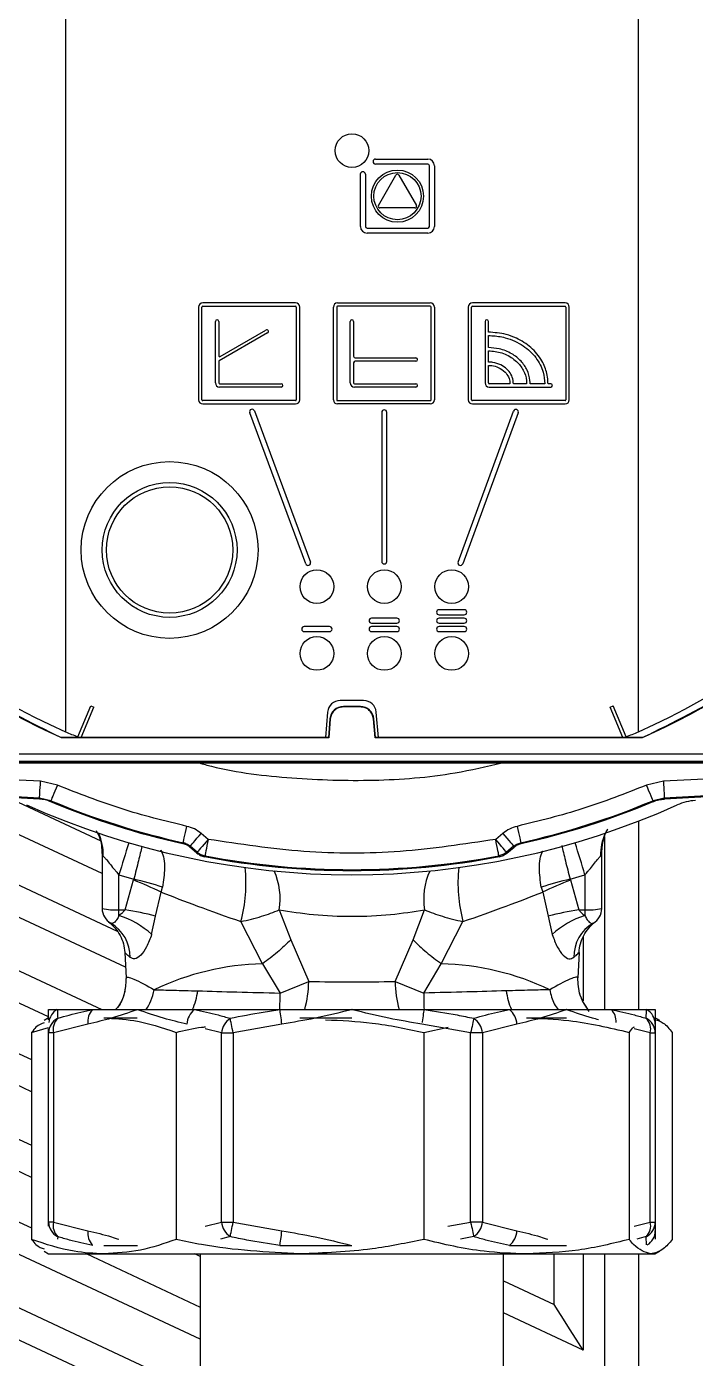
# Model space of a CAD drawing. Extents: x 150 to 4150, y 50 to 2920.
# Drawn here: x 1376.3 to 1475.5, y 1702.2 to 1899.8 of the extents above; entities that cross this region are included whole.
import ezdxf

# ---------------------------------------------------------------- set-up
doc = ezdxf.new("R2010")
doc.units = 0
doc.header["$LTSCALE"] = 10
doc.linetypes.add('SLD-KATı', pattern=[0])
doc.layers.get('0').update_dxf_attribs({"linetype": 'CONTINUOUS'})

msp = doc.modelspace()

# ---------------------------------------------------------------- linework, layer by layer
at = {"color": 7, "linetype": 'SLD-KATı'}
for p, q in [((1382.03, 1911.88), (1382.03, 1795.17)), ((1467.03, 1795.17), (1467.03, 1911.88)), ((1428.03, 1880.13), (1435.78, 1880.13)), ((1435.78, 1879.38), (1428.03, 1879.38)), ((1425.78, 1870.13), (1425.78, 1877.88)), ((1426.53, 1877.88), (1426.53, 1870.13)), ((1428.46, 1873.26), (1431.06, 1877.76)), ((1431.49, 1877.76), (1434.09, 1873.26)), ((1436.03, 1870.13), (1436.03, 1879.13)), ((1436.78, 1879.13), (1436.78, 1870.13)), ((1433.88, 1872.88), (1428.68, 1872.88)), ((1426.78, 1869.88), (1435.78, 1869.88)), ((1435.78, 1869.13), (1426.78, 1869.13)), ((1401.78, 1858.16), (1401.78, 1844.41)), ((1402.28, 1844.41), (1402.28, 1858.16)), ((1416.15, 1858.79), (1402.4, 1858.79)), ((1402.4, 1858.29), (1416.15, 1858.29)), ((1416.28, 1858.16), (1416.28, 1844.41)), ((1416.78, 1844.41), (1416.78, 1858.16)), ((1421.78, 1844.41), (1421.78, 1858.16)), ((1422.28, 1858.16), (1422.28, 1844.41)), ((1422.4, 1858.79), (1436.15, 1858.79)), ((1436.15, 1858.29), (1422.4, 1858.29)), ((1436.28, 1844.41), (1436.28, 1858.16)), ((1436.78, 1858.16), (1436.78, 1844.41)), ((1441.78, 1858.16), (1441.78, 1844.41)), ((1442.28, 1844.41), (1442.28, 1858.16)), ((1456.15, 1858.79), (1442.4, 1858.79)), ((1442.4, 1858.29), (1456.15, 1858.29)), ((1456.28, 1858.16), (1456.28, 1844.41)), ((1456.78, 1844.41), (1456.78, 1858.16)), ((1404.28, 1846.91), (1404.28, 1856.04)), ((1404.78, 1856.04), (1404.78, 1850.93)), ((1424.28, 1846.91), (1424.28, 1856.04)), ((1424.78, 1856.04), (1424.78, 1850.87)), ((1444.28, 1856.04), (1444.28, 1846.91)), ((1444.78, 1854.45), (1444.78, 1856.04)), ((1412.02, 1854.32), (1404.84, 1850.17)), ((1404.96, 1850.82), (1411.77, 1854.75)), ((1444.78, 1852.15), (1444.78, 1853.94)), ((1404.78, 1850.07), (1404.78, 1846.91)), ((1424.78, 1849.87), (1424.78, 1846.91)), ((1425.03, 1850.62), (1434.03, 1850.62)), ((1434.03, 1850.12), (1425.03, 1850.12)), ((1444.78, 1850.01), (1444.78, 1851.66)), ((1444.78, 1846.91), (1444.78, 1849.51)), ((1404.9, 1846.79), (1414.03, 1846.79)), ((1414.03, 1846.29), (1404.9, 1846.29)), ((1424.9, 1846.79), (1434.03, 1846.79)), ((1434.03, 1846.29), (1424.9, 1846.29)), ((1447.98, 1846.79), (1444.9, 1846.79)), ((1444.9, 1846.29), (1454.03, 1846.29)), ((1450.45, 1846.79), (1448.49, 1846.79)), ((1453.13, 1846.79), (1450.96, 1846.79)), ((1454.03, 1846.79), (1453.62, 1846.79)), ((1416.15, 1844.29), (1402.4, 1844.29)), ((1422.4, 1844.29), (1436.15, 1844.29)), ((1456.15, 1844.29), (1442.4, 1844.29)), ((1402.4, 1843.79), (1416.15, 1843.79)), ((1417.67, 1820.07), (1409.36, 1842.48)), ((1410.06, 1842.75), (1418.37, 1820.33)), ((1436.15, 1843.79), (1422.4, 1843.79)), ((1428.95, 1842.54), (1428.95, 1820.43)), ((1429.7, 1820.43), (1429.7, 1842.54)), ((1440.27, 1820.33), (1448.49, 1842.74)), ((1449.2, 1842.48), (1440.97, 1820.08)), ((1442.4, 1843.79), (1456.15, 1843.79)), ((1441.2, 1813.26), (1437.45, 1813.26)), ((1437.45, 1812.51), (1441.2, 1812.51)), ((1421.2, 1810.76), (1417.45, 1810.76)), ((1431.2, 1812.01), (1427.45, 1812.01)), ((1427.45, 1811.26), (1431.2, 1811.26)), ((1431.2, 1810.76), (1427.45, 1810.76)), ((1441.2, 1812.01), (1437.45, 1812.01)), ((1437.45, 1811.26), (1441.2, 1811.26)), ((1441.2, 1810.76), (1437.45, 1810.76)), ((1417.45, 1810.01), (1421.2, 1810.01)), ((1427.45, 1810.01), (1431.2, 1810.01)), ((1437.45, 1810.01), (1441.2, 1810.01)), ((1383.85, 1794.38), (1385.77, 1799)), ((1384.35, 1794.28), (1386.23, 1798.8)), ((1385.77, 1799), (1386.23, 1798.8)), ((1426.27, 1799.78), (1422.79, 1799.78)), ((1423.26, 1798.83), (1423.26, 1798.88)), ((1425.79, 1798.88), (1423.26, 1798.88)), ((1425.79, 1798.83), (1423.26, 1798.83)), ((1425.79, 1798.83), (1425.79, 1798.88)), ((1462.82, 1798.8), (1463.28, 1799)), ((1464.7, 1794.28), (1462.82, 1798.8)), ((1465.21, 1794.38), (1463.28, 1799)), ((1420.92, 1798.07), (1420.59, 1794.28)), ((1421.27, 1797.06), (1421.03, 1794.29)), ((1421.32, 1797.05), (1421.08, 1794.23)), ((1421.32, 1797.05), (1421.27, 1797.06)), ((1427.73, 1797.05), (1427.78, 1797.06)), ((1427.98, 1794.23), (1427.73, 1797.05)), ((1428.02, 1794.29), (1427.78, 1797.06)), ((1428.46, 1794.28), (1428.13, 1798.07)), ((1381.45, 1794.29), (1381.44, 1794.23)), ((1421.08, 1794.23), (1381.44, 1794.23)), ((1384.35, 1794.29), (1381.45, 1794.29)), ((1420.59, 1794.28), (1384.35, 1794.28)), ((1421.03, 1794.29), (1420.59, 1794.29)), ((1421.03, 1794.29), (1421.08, 1794.23)), ((1427.98, 1794.23), (1428.02, 1794.29)), ((1467.61, 1794.23), (1427.98, 1794.23)), ((1428.46, 1794.29), (1428.02, 1794.29)), ((1464.7, 1794.28), (1428.46, 1794.28)), ((1467.6, 1794.29), (1464.7, 1794.29)), ((1467.6, 1794.29), (1467.61, 1794.23)), ((1356.53, 1790.51), (1492.52, 1790.51)), ((1492.48, 1790.61), (1356.58, 1790.61)), ((1356.79, 1791.89), (1492.27, 1791.89)), ((1356.79, 1790.77), (1492.27, 1790.77)), ((1378.32, 1787.79), (1363.86, 1788.55)), ((1485.2, 1788.55), (1470.74, 1787.79)), ((1378.16, 1785.16), (1336.99, 1787.32)), ((1380.83, 1787.22), (1378.32, 1787.79)), ((1470.74, 1787.79), (1468.23, 1787.22)), ((1512.07, 1787.32), (1470.9, 1785.16)), ((1378.19, 1785.29), (1363.73, 1786.05)), ((1378.16, 1785.16), (1378.19, 1785.29)), ((1379.86, 1784.91), (1378.19, 1785.29)), ((1379.86, 1784.91), (1379.83, 1784.78)), ((1470.87, 1785.29), (1469.2, 1784.91)), ((1469.23, 1784.78), (1469.2, 1784.91)), ((1485.33, 1786.05), (1470.87, 1785.29)), ((1470.87, 1785.29), (1470.9, 1785.16)), ((1467.03, 1781.87), (1467.03, 1753.92)), ((1387.47, 1774.1), (1374.53, 1780.17)), ((1386.59, 1780.49), (1387.05, 1779.61)), ((1399.42, 1778.55), (1399.48, 1778.67)), ((1403.2, 1779.18), (1402.15, 1780.06)), ((1446.91, 1780.06), (1445.86, 1779.18)), ((1449.58, 1778.67), (1449.64, 1778.55)), ((1387.47, 1777.34), (1387.47, 1768.92)), ((1400.48, 1778.03), (1400.54, 1778.15)), ((1401.53, 1777.15), (1400.48, 1778.03)), ((1401.59, 1777.27), (1400.54, 1778.15)), ((1401.59, 1777.27), (1401.53, 1777.15)), ((1402.73, 1776.73), (1402.67, 1776.6)), ((1446.39, 1776.6), (1446.33, 1776.73)), ((1448.52, 1778.15), (1447.47, 1777.27)), ((1447.53, 1777.15), (1447.47, 1777.27)), ((1447.53, 1777.15), (1448.58, 1778.03)), ((1448.52, 1778.15), (1448.58, 1778.03)), ((1461.59, 1768.92), (1461.59, 1777.34)), ((1374.53, 1772.67), (1389.7, 1765.55)), ((1389.97, 1773.9), (1392.16, 1773.28)), ((1389.97, 1768.74), (1389.97, 1773.9)), ((1390.87, 1768.74), (1392.12, 1773.15)), ((1392.16, 1773.28), (1392.12, 1773.15)), ((1456.9, 1773.28), (1459.09, 1773.9)), ((1456.9, 1773.28), (1456.94, 1773.15)), ((1456.94, 1773.15), (1458.19, 1768.74)), ((1459.09, 1773.9), (1459.09, 1768.74)), ((1395.4, 1767.78), (1396.24, 1771.34)), ((1396.24, 1771.34), (1396.44, 1772.09)), ((1452.62, 1772.09), (1452.83, 1771.34)), ((1452.83, 1771.34), (1453.66, 1767.78)), ((1389.97, 1768.74), (1390.87, 1768.74)), ((1389.97, 1767.87), (1389.97, 1768.74)), ((1413.75, 1768.71), (1415.46, 1764.27)), ((1433.6, 1764.27), (1435.31, 1768.71)), ((1458.19, 1768.74), (1459.09, 1768.74)), ((1459.09, 1768.74), (1459.09, 1767.87)), ((1388.74, 1766.74), (1388.71, 1766.76)), ((1394.81, 1765.06), (1395.4, 1767.78)), ((1411.28, 1760.73), (1408.06, 1766.97)), ((1437.78, 1760.73), (1441, 1766.97)), ((1453.66, 1767.78), (1454.25, 1765.06)), ((1415.46, 1764.27), (1418.12, 1758.07)), ((1430.94, 1758.07), (1433.6, 1764.27)), ((1390.84, 1762.38), (1391.02, 1758.65)), ((1458.22, 1762.38), (1458.04, 1758.65)), ((1411.28, 1760.73), (1413.88, 1756.37)), ((1435.18, 1756.37), (1437.78, 1760.73)), ((1391.02, 1758.65), (1391.03, 1758.63)), ((1413.88, 1756.37), (1418.12, 1758.07)), ((1430.94, 1758.07), (1435.18, 1756.37)), ((1458.04, 1758.63), (1458.04, 1758.65)), ((1379.53, 1752.82), (1374.53, 1755.17)), ((1379.53, 1753.92), (1380.82, 1753.92)), ((1380.82, 1753.92), (1386.07, 1753.92)), ((1386.07, 1753.92), (1392.71, 1753.92)), ((1392.71, 1753.92), (1401.17, 1753.92)), ((1401.17, 1753.92), (1413.85, 1753.92)), ((1413.85, 1753.92), (1424.53, 1753.92)), ((1424.53, 1753.92), (1435.21, 1753.92)), ((1435.21, 1753.92), (1447.89, 1753.92)), ((1447.89, 1753.92), (1456.35, 1753.92)), ((1456.35, 1753.92), (1462.99, 1753.92)), ((1462.99, 1753.92), (1468.24, 1753.92)), ((1468.24, 1753.92), (1469.53, 1753.92)), ((1377, 1750.53), (1379.53, 1751.28)), ((1379.53, 1752.67), (1378.85, 1752.28)), ((1379.53, 1750.45), (1379.53, 1751.06)), ((1385.37, 1751.75), (1380.26, 1750.45)), ((1387.73, 1752.67), (1392.69, 1752.67)), ((1414.15, 1751.75), (1406.93, 1750.45)), ((1416.82, 1752.67), (1424.53, 1752.67)), ((1442.13, 1750.45), (1434.91, 1751.75)), ((1435.18, 1750.53), (1438.81, 1751.29)), ((1449.01, 1751.75), (1443.9, 1750.45)), ((1450.43, 1752.67), (1456.38, 1752.67)), ((1470.21, 1752.28), (1469.53, 1752.67)), ((1469.53, 1751.75), (1469.53, 1750.45)), ((1377, 1750.53), (1377, 1719.81)), ((1379.53, 1722.38), (1379.53, 1750.45)), ((1380.26, 1750.45), (1379.53, 1750.45)), ((1380.26, 1750.45), (1380.26, 1722.38)), ((1398.45, 1750.53), (1398.45, 1719.81)), ((1405.16, 1722.38), (1405.16, 1750.45)), ((1405.16, 1750.45), (1406.93, 1750.45)), ((1406.93, 1750.45), (1406.93, 1722.38)), ((1435.18, 1750.53), (1435.18, 1719.81)), ((1442.13, 1722.38), (1442.13, 1750.45)), ((1443.9, 1750.45), (1442.13, 1750.45)), ((1443.9, 1750.45), (1443.9, 1722.38)), ((1465.67, 1750.53), (1465.67, 1719.81)), ((1468.8, 1722.38), (1468.8, 1750.45)), ((1468.8, 1750.45), (1469.53, 1750.45)), ((1469.53, 1750.45), (1469.53, 1722.38)), ((1472.06, 1750.53), (1472.06, 1719.81)), ((1374.53, 1747.67), (1377, 1746.51)), ((1377, 1729.01), (1374.53, 1730.17)), ((1374.53, 1722.67), (1377, 1721.51)), ((1380.26, 1722.38), (1379.53, 1722.38)), ((1379.53, 1721.78), (1379.53, 1722.38)), ((1380.26, 1722.38), (1385.37, 1721.08)), ((1405.16, 1722.38), (1406.93, 1722.38)), ((1406.93, 1722.38), (1414.15, 1721.08)), ((1443.9, 1722.38), (1442.13, 1722.38)), ((1443.9, 1722.38), (1449.01, 1721.08)), ((1468.8, 1722.38), (1469.53, 1722.38)), ((1469.53, 1722.38), (1469.53, 1721.08)), ((1378.85, 1718.06), (1379.53, 1717.67)), ((1379.53, 1717.67), (1387.73, 1717.67)), ((1385.2, 1717.67), (1402.03, 1709.78)), ((1387.73, 1718.92), (1392.71, 1718.92)), ((1387.73, 1717.67), (1416.82, 1717.67)), ((1402.03, 1717.28), (1401.2, 1717.67)), ((1402.03, 1717.67), (1402.03, 1636.42)), ((1413.85, 1718.92), (1424.53, 1718.92)), ((1416.82, 1717.67), (1450.43, 1717.67)), ((1447.03, 1636.42), (1447.03, 1717.67)), ((1447.89, 1718.92), (1456.35, 1718.92)), ((1450.43, 1717.67), (1468.86, 1717.67)), ((1454.53, 1710.17), (1454.53, 1717.67)), ((1467.03, 1717.67), (1467.03, 1482.87)), ((1468.86, 1717.67), (1469.53, 1717.67)), ((1469.53, 1717.67), (1470.21, 1718.06)), ((1447.03, 1713.68), (1454.53, 1710.17)), ((1402.03, 1692.28), (1374.53, 1705.17))]:
    msp.add_line(p, q, dxfattribs=at)
at = {"color": 8, "linetype": 'SLD-KATı'}
for p, q in [((1375.02, 1784.72), (1387.27, 1778.98)), ((1462.03, 1753.92), (1462.03, 1779.55)), ((1390.95, 1760.19), (1374.53, 1767.89)), ((1458.86, 1764.75), (1458.86, 1755.23)), ((1374.53, 1759.95), (1387.4, 1753.92)), ((1405.16, 1750.45), (1402.77, 1751.06)), ((1468.8, 1750.45), (1466.41, 1751.06)), ((1377, 1741.73), (1374.53, 1742.89)), ((1374.53, 1734.95), (1377, 1733.79)), ((1402.77, 1721.78), (1405.16, 1722.38)), ((1438.76, 1721.78), (1442.13, 1722.38)), ((1466.41, 1721.78), (1468.8, 1722.38)), ((1380.88, 1720.22), (1380.86, 1719.85)), ((1406.45, 1720.22), (1405.05, 1719.85)), ((1442.61, 1720.22), (1440.66, 1719.85)), ((1468.19, 1720.22), (1466.81, 1719.85)), ((1402.03, 1704.99), (1374.53, 1717.89)), ((1458.86, 1717.67), (1458.86, 1703.36)), ((1462.03, 1483.92), (1462.03, 1717.67)), ((1374.53, 1709.95), (1402.03, 1697.06)), ((1458.86, 1703.36), (1447.03, 1708.9))]:
    msp.add_line(p, q, dxfattribs=at)
at = {"color": 7, "linetype": 'SLD-KATı', "flags": 128}
for points in [[(1378.19, 1785.29), (1378.19, 1785.35), (1378.2, 1785.5), (1378.21, 1785.74), (1378.23, 1786.05), (1378.25, 1786.42), (1378.27, 1786.85), (1378.3, 1787.31), (1378.32, 1787.79)], [(1380.83, 1787.22), (1380.64, 1786.77), (1380.47, 1786.35), (1380.3, 1785.96), (1380.15, 1785.61), (1380.03, 1785.32), (1379.94, 1785.11), (1379.89, 1784.97), (1379.86, 1784.91)], [(1469.2, 1784.91), (1469.18, 1784.97), (1469.12, 1785.11), (1469.03, 1785.32), (1468.91, 1785.61), (1468.76, 1785.96), (1468.6, 1786.35), (1468.42, 1786.77), (1468.23, 1787.22)], [(1470.74, 1787.79), (1470.76, 1787.31), (1470.79, 1786.85), (1470.81, 1786.42), (1470.83, 1786.05), (1470.85, 1785.74), (1470.86, 1785.5), (1470.87, 1785.35), (1470.87, 1785.29)], [(1399.48, 1778.67), (1399.49, 1778.73), (1399.52, 1778.88), (1399.58, 1779.11), (1399.64, 1779.41), (1399.72, 1779.78), (1399.82, 1780.2), (1399.92, 1780.65), (1400.02, 1781.11)], [(1449.04, 1781.11), (1449.14, 1780.65), (1449.24, 1780.2), (1449.34, 1779.78), (1449.42, 1779.41), (1449.49, 1779.11), (1449.54, 1778.88), (1449.57, 1778.73), (1449.58, 1778.67)], [(1400.54, 1778.15), (1400.58, 1778.19), (1400.68, 1778.31), (1400.83, 1778.49), (1401.03, 1778.73), (1401.27, 1779.02), (1401.54, 1779.34), (1401.84, 1779.7), (1402.15, 1780.06)], [(1403.2, 1779.18), (1402.89, 1778.82), (1402.59, 1778.46), (1402.32, 1778.14), (1402.08, 1777.85), (1401.88, 1777.61), (1401.73, 1777.43), (1401.63, 1777.31), (1401.59, 1777.27)], [(1403.2, 1779.18), (1403.11, 1778.71), (1403.02, 1778.26), (1402.94, 1777.84), (1402.87, 1777.47), (1402.82, 1777.16), (1402.77, 1776.93), (1402.74, 1776.79), (1402.73, 1776.73)], [(1447.47, 1777.27), (1447.43, 1777.31), (1447.33, 1777.43), (1447.18, 1777.61), (1446.98, 1777.85), (1446.74, 1778.14), (1446.47, 1778.46), (1446.17, 1778.82), (1445.86, 1779.18)], [(1446.33, 1776.73), (1446.32, 1776.79), (1446.29, 1776.93), (1446.25, 1777.16), (1446.19, 1777.47), (1446.12, 1777.84), (1446.04, 1778.26), (1445.95, 1778.71), (1445.86, 1779.18)], [(1446.91, 1780.06), (1447.22, 1779.7), (1447.52, 1779.34), (1447.79, 1779.02), (1448.03, 1778.73), (1448.23, 1778.49), (1448.38, 1778.31), (1448.48, 1778.19), (1448.52, 1778.15)], [(1461.59, 1777.34), (1461.68, 1778.41), (1461.89, 1779.33)], [(1414.15, 1751.75), (1414.1, 1752.08), (1414.06, 1752.4), (1414.02, 1752.71), (1413.98, 1753.01), (1413.94, 1753.28), (1413.9, 1753.53), (1413.88, 1753.74), (1413.85, 1753.92)], [(1406.93, 1750.45), (1406.85, 1750.78), (1406.78, 1751.11), (1406.71, 1751.42), (1406.65, 1751.72), (1406.59, 1751.99), (1406.53, 1752.23), (1406.49, 1752.44), (1406.45, 1752.62)], [(1442.61, 1752.62), (1442.57, 1752.44), (1442.53, 1752.23), (1442.47, 1751.99), (1442.41, 1751.72), (1442.35, 1751.42), (1442.28, 1751.11), (1442.21, 1750.78), (1442.13, 1750.45)], [(1406.45, 1720.22), (1406.49, 1720.39), (1406.53, 1720.6), (1406.59, 1720.84), (1406.65, 1721.12), (1406.71, 1721.41), (1406.78, 1721.73), (1406.85, 1722.05), (1406.93, 1722.38)], [(1442.13, 1722.38), (1442.21, 1722.05), (1442.28, 1721.73), (1442.35, 1721.41), (1442.41, 1721.12), (1442.47, 1720.84), (1442.53, 1720.6), (1442.57, 1720.39), (1442.61, 1720.22)], [(1413.85, 1718.92), (1413.88, 1719.1), (1413.9, 1719.31), (1413.94, 1719.55), (1413.98, 1719.83), (1414.02, 1720.12), (1414.06, 1720.43), (1414.1, 1720.75), (1414.15, 1721.08)], [(1458.86, 1703.36), (1457.82, 1704.99), (1456.83, 1706.55), (1455.92, 1707.98), (1455.14, 1709.2), (1454.53, 1710.17)]]:
    msp.add_lwpolyline(points, dxfattribs=at)
at = {"color": 8, "linetype": 'SLD-KATı', "flags": 128}
msp.add_lwpolyline([(1435.21, 1753.92), (1435.19, 1753.74), (1435.16, 1753.53), (1435.12, 1753.28), (1435.09, 1753.01), (1435.05, 1752.71), (1435, 1752.4), (1434.96, 1752.08), (1434.95, 1751.99)], dxfattribs=at)
at = {"color": 7, "linetype": 'SLD-KATı'}
for centre, radius in [((1424.53, 1881.38), 2.5), ((1431.28, 1874.63), 3.87), ((1431.28, 1874.63), 3.5), ((1397.48, 1822.12), 13.12), ((1397.48, 1822.12), 10), ((1397.48, 1822.12), 9.37), ((1419.33, 1816.68), 2.5), ((1429.33, 1816.68), 2.5), ((1439.33, 1816.68), 2.5), ((1419.33, 1806.76), 2.5), ((1429.33, 1806.76), 2.5), ((1439.33, 1806.76), 2.5)]:
    msp.add_circle(centre, radius, dxfattribs=at)
for centre, radius, start, end in [((1424.53, 1891.38), 106.22, 113.9223, 246.0777), ((1424.53, 1891.38), 106.22, 293.9223, 66.0777), ((1428.03, 1879.76), 0.375, 90, 270), ((1435.78, 1879.13), 1, 0, 90), ((1435.78, 1879.13), 0.25, 0, 90), ((1426.15, 1877.88), 0.375, 0, 180), ((1431.28, 1877.63), 0.25, 30, 150), ((1428.68, 1873.13), 0.25, 150, 270), ((1433.88, 1873.13), 0.25, 270, 30), ((1426.78, 1870.13), 1, 180, 270), ((1426.78, 1870.13), 0.25, 180, 270), ((1435.78, 1870.13), 1, 270, 0), ((1435.78, 1870.13), 0.25, 270, 0), ((1402.4, 1858.16), 0.625, 90, 180), ((1402.4, 1858.16), 0.125, 90, 180), ((1416.15, 1858.16), 0.625, 0, 90), ((1416.15, 1858.16), 0.125, 0, 90), ((1422.4, 1858.16), 0.625, 90, 180), ((1422.4, 1858.16), 0.125, 90, 180), ((1436.15, 1858.16), 0.625, 0, 90), ((1436.15, 1858.16), 0.125, 0, 90), ((1442.4, 1858.16), 0.625, 90, 180), ((1442.4, 1858.16), 0.125, 90, 180), ((1456.15, 1858.16), 0.625, 0, 90), ((1456.15, 1858.16), 0.125, 0, 90), ((1404.53, 1856.04), 0.25, 360, 180), ((1424.53, 1856.04), 0.25, 0, 180), ((1444.53, 1856.04), 0.25, 360, 180), ((1411.9, 1854.54), 0.25, 300, 120), ((1424.53, 1891.38), 105.19, 202.1362, 246.169), ((1424.53, 1891.38), 105.19, 293.831, 337.8638), ((1404.9, 1850.93), 0.125, 180, 300), ((1404.9, 1850.07), 0.125, 120, 180), ((1425.03, 1850.87), 0.25, 180, 270), ((1425.03, 1849.87), 0.25, 90, 180), ((1434.03, 1850.37), 0.25, 270, 90), ((1404.9, 1846.91), 0.625, 180, 270), ((1404.9, 1846.91), 0.125, 180, 270), ((1414.03, 1846.54), 0.25, 270, 90), ((1424.9, 1846.91), 0.625, 180, 270), ((1424.9, 1846.91), 0.125, 180, 270), ((1434.03, 1846.54), 0.25, 270, 90), ((1444.9, 1846.91), 0.625, 180, 270), ((1444.9, 1846.91), 0.125, 180, 270), ((1454.03, 1846.54), 0.25, 270, 90), ((1402.4, 1844.41), 0.625, 180, 270), ((1402.4, 1844.41), 0.125, 180, 270), ((1416.15, 1844.41), 0.125, 270, 0), ((1416.15, 1844.41), 0.625, 270, 0), ((1422.4, 1844.41), 0.625, 180, 270), ((1422.4, 1844.41), 0.125, 180, 270), ((1436.15, 1844.41), 0.625, 270, 0), ((1436.15, 1844.41), 0.125, 270, 0), ((1442.4, 1844.41), 0.625, 180, 270), ((1442.4, 1844.41), 0.125, 180, 270), ((1456.15, 1844.41), 0.625, 270, 0), ((1456.15, 1844.41), 0.125, 270, 0), ((1409.71, 1842.62), 0.375, 20.3458, 200.3458), ((1429.33, 1842.54), 0.375, 0, 180), ((1448.85, 1842.61), 0.375, 339.8403, 159.8403), ((1418.02, 1820.2), 0.375, 200.3458, 20.3458), ((1429.33, 1820.43), 0.375, 180, 0), ((1440.62, 1820.21), 0.375, 159.8403, 339.8403), ((1437.45, 1812.88), 0.375, 90, 270), ((1441.2, 1812.88), 0.375, 270, 90), ((1417.45, 1810.38), 0.375, 90, 270), ((1421.2, 1810.38), 0.375, 270, 90), ((1427.45, 1811.63), 0.375, 90, 270), ((1427.45, 1810.38), 0.375, 90, 270), ((1431.2, 1811.63), 0.375, 270, 90), ((1431.2, 1810.38), 0.375, 270, 90), ((1437.45, 1811.63), 0.375, 90, 270), ((1437.45, 1810.38), 0.375, 90, 270), ((1441.2, 1811.63), 0.375, 270, 90), ((1441.2, 1810.38), 0.375, 270, 90), ((1422.79, 1797.91), 1.88, 90, 175), ((1423.26, 1796.88), 2, 90, 175), ((1425.79, 1796.88), 2, 5, 90), ((1426.27, 1797.91), 1.88, 5, 90), ((1424.53, 1891.38), 105.19, 246.169, 247.2494), ((1424.53, 1891.38), 105.19, 292.7506, 293.831), ((1424.53, 1891.42), 115.63, 247.2581, 257.4567), ((1424.53, 1891.42), 115.49, 247.2472, 257.4725), ((1424.53, 1891.42), 115.49, 282.5275, 292.7528), ((1424.53, 1891.42), 115.62, 282.5433, 292.7419), ((1475.87, 1777.45), 7.5, 93, 114.2516), ((1424.53, 1891.42), 117.5, 245.7484, 294.2516), ((1380.64, 1777.34), 6.83, 0.0348, 20.2235), ((1424.53, 1891.42), 116.87, 259.2215, 280.7785), ((1424.53, 1891.42), 116.74, 259.2388, 280.7612), ((1364.12, 1703.92), 74.68, 64.5356, 67.9857), ((1375.42, 1704.46), 70.82, 72.737, 76.3315), ((1473.64, 1704.46), 70.82, 103.6685, 107.263), ((1484.93, 1703.92), 74.67, 112.014, 115.4646), ((1389.35, 1777.83), 9.11, 258.1064, 273.9131), ((1389.97, 1768.92), 2.5, 180, 240.6471), ((1379.24, 1702.61), 67.15, 76.0687, 80.0213), ((1469.83, 1702.6), 67.16, 99.9787, 103.9312), ((1459.71, 1777.83), 9.11, 266.0869, 281.8936), ((1459.09, 1768.92), 2.5, 299.3529, 0), ((1385.85, 1761.76), 5.76, 359.0846, 59.8627), ((1385.98, 1755.41), 13.09, 47.5322, 72.2518), ((1463.08, 1755.41), 13.09, 107.748, 132.468), ((1463.21, 1761.76), 5.76, 120.1373, 180.9154), ((1412.22, 1721.33), 39.4, 91.3626, 115.6199), ((1436.84, 1721.33), 39.4, 64.3801, 88.6374), ((1387.85, 1752.15), 2.52, 135.2206, 188.976), ((1403.1, 1751.55), 3.06, 129.1636, 176.1764), ((1445.96, 1751.55), 3.06, 3.8246, 50.8354), ((1467.06, 1751.75), 2.47, 0.106, 61.3014), ((1381.97, 1750.44), 2.44, 116.5891, 179.7058), ((1382.52, 1750.98), 2.32, 135.1671, 193.2197), ((1408.32, 1750.04), 3.19, 125.9352, 172.5125), ((1440.74, 1750.04), 3.19, 7.4866, 54.0656), ((1466.54, 1750.98), 2.32, 346.7794, 44.8334), ((1467.1, 1750.44), 2.44, 0.294, 63.4111), ((1381.97, 1722.4), 2.44, 180.2941, 243.4109), ((1382.52, 1721.85), 2.32, 166.7803, 224.833), ((1408.32, 1722.8), 3.19, 187.4874, 234.0649), ((1440.74, 1722.8), 3.19, 305.9343, 352.5134), ((1466.54, 1721.85), 2.32, 315.1666, 13.2206), ((1467.1, 1722.4), 2.44, 296.5888, 359.7061), ((1445.96, 1721.29), 3.06, 309.1643, 356.1756)]:
    msp.add_arc(centre, radius, start, end, dxfattribs=at)
at = {"color": 8, "linetype": 'SLD-KATı'}
for centre, radius, start, end in [((1380.13, 1776.94), 7.51, 358.197, 24.8102), ((1626.54, 1704.83), 246.45, 162.5623, 163.7244), ((1211.68, 1701.54), 257.78, 16.3011, 17.412), ((1468.93, 1776.94), 7.51, 155.1894, 181.8035), ((1387.5, 1772.59), 21.31, 344.7209, 6.4786), ((1462, 1772.62), 21.74, 173.7398, 195.0609), ((1403.71, 1770.33), 10.17, 350.8531, 24.1286), ((1445.16, 1770.35), 9.98, 155.5525, 189.4656), ((1400.88, 1758.44), 17.25, 344.8159, 358.7807), ((1448.18, 1758.44), 17.25, 181.2194, 195.184), ((1391.38, 1758.05), 10.36, 336.4818, 352.5119), ((1332.79, 1756.77), 81.09, 357.981, 359.7161), ((1516.27, 1756.77), 81.09, 180.2839, 182.019), ((1457.65, 1758.04), 10.32, 187.4584, 203.5476), ((1382.01, 1751.75), 2.48, 118.708, 174.4282), ((1461.26, 1752.18), 2.46, 355.5177, 45.0833), ((1387.9, 1720.69), 2.56, 171.2609, 222.1286), ((1467.06, 1721.09), 2.47, 301.4989, 359.901)]:
    msp.add_arc(centre, radius, start, end, dxfattribs=at)
at = {"color": 7, "linetype": 'SLD-KATı'}
for points, knots in [([(1381.44, 1794.23), (1376.86, 1796.5), (1367.69, 1801.03), (1355.37, 1810.24), (1344.41, 1820.99), (1335.13, 1833.24), (1327.7, 1846.68), (1322.28, 1861.06), (1318.99, 1876.06), (1317.88, 1891.38), (1318.99, 1906.71), (1322.28, 1921.71), (1327.7, 1936.09), (1335.13, 1949.53), (1344.41, 1961.78), (1355.37, 1972.53), (1367.69, 1981.74), (1376.86, 1986.27), (1381.44, 1988.54)], [0, 0, 0, 0, 0.0625, 0.125, 0.1875, 0.25, 0.3125, 0.375, 0.4375, 0.5, 0.5625, 0.625, 0.6875, 0.75, 0.8125, 0.875, 0.9375, 1, 1, 1, 1]), ([(1467.61, 1988.54), (1472.19, 1986.27), (1481.36, 1981.74), (1493.69, 1972.53), (1504.65, 1961.78), (1513.92, 1949.53), (1521.35, 1936.09), (1526.77, 1921.71), (1530.07, 1906.71), (1531.17, 1891.38), (1530.07, 1876.06), (1526.77, 1861.06), (1521.35, 1846.68), (1513.92, 1833.24), (1504.65, 1820.99), (1493.69, 1810.24), (1481.36, 1801.03), (1472.19, 1796.5), (1467.61, 1794.23)], [0, 0, 0, 0, 0.0625, 0.125, 0.1875, 0.25, 0.3125, 0.375, 0.4375, 0.5, 0.5625, 0.625, 0.6875, 0.75, 0.8125, 0.875, 0.9375, 1, 1, 1, 1]), ([(1453.62, 1846.79), (1453.61, 1846.95), (1453.59, 1847.79), (1453.31, 1848.96), (1452.51, 1850.65), (1451.45, 1851.92), (1450.07, 1852.96), (1448.84, 1853.63), (1447.09, 1854.28), (1445.66, 1854.38), (1444.78, 1854.45)], [0, 0, 0, 0, 0.038655, 0.194946, 0.272398, 0.471254, 0.570918, 0.670548, 0.795714, 1, 1, 1, 1]), ([(1444.78, 1853.94), (1444.94, 1853.93), (1445.78, 1853.92), (1447.12, 1853.71), (1448.68, 1853.15), (1449.92, 1852.46), (1451.29, 1851.38), (1452.32, 1850.02), (1453, 1848.34), (1453.08, 1847.37), (1453.13, 1846.79)], [0, 0, 0, 0, 0.041121, 0.206448, 0.330396, 0.447721, 0.556518, 0.760415, 0.857893, 1, 1, 1, 1]), ([(1450.96, 1846.79), (1450.96, 1846.95), (1450.94, 1847.65), (1450.58, 1848.85), (1449.64, 1850.23), (1448.22, 1851.34), (1446.53, 1852.03), (1445.32, 1852.11), (1444.78, 1852.15)], [0, 0, 0, 0, 0.055316, 0.230934, 0.406146, 0.600539, 0.820246, 1, 1, 1, 1]), ([(1444.78, 1851.66), (1444.94, 1851.66), (1445.79, 1851.64), (1447.29, 1851.28), (1448.93, 1850.25), (1450.03, 1848.84), (1450.42, 1847.63), (1450.45, 1846.94), (1450.45, 1846.79)], [0, 0, 0, 0, 0.060569, 0.305686, 0.551536, 0.747692, 0.944628, 1, 1, 1, 1]), ([(1448.49, 1846.79), (1448.48, 1846.95), (1448.45, 1847.44), (1448.16, 1848.22), (1447.52, 1849.02), (1446.6, 1849.65), (1445.64, 1849.96), (1445, 1849.99), (1444.78, 1850.01)], [0, 0, 0, 0, 0.092424, 0.269566, 0.449708, 0.649332, 0.875541, 1, 1, 1, 1]), ([(1444.78, 1849.51), (1444.94, 1849.51), (1445.45, 1849.48), (1446.33, 1849.23), (1447.22, 1848.64), (1447.8, 1847.81), (1447.97, 1847.18), (1447.98, 1846.83), (1447.98, 1846.79)], [0, 0, 0, 0, 0.107992, 0.32559, 0.586773, 0.777537, 0.969045, 1, 1, 1, 1]), ([(1423.26, 1798.83), (1423.02, 1798.81), (1422.54, 1798.75), (1421.92, 1798.35), (1421.46, 1797.77), (1421.37, 1797.29), (1421.32, 1797.05)], [0, 0, 0, 0, 0.249999, 0.500001, 0.749998, 1, 1, 1, 1]), ([(1427.73, 1797.05), (1427.68, 1797.29), (1427.59, 1797.77), (1427.13, 1798.35), (1426.51, 1798.75), (1426.03, 1798.81), (1425.79, 1798.83)], [0, 0, 0, 0, 0.25, 0.5, 0.750002, 1, 1, 1, 1]), ([(1400.02, 1781.11), (1396.75, 1781.92), (1390.22, 1783.52), (1383.96, 1785.99), (1380.83, 1787.22)], [0, 0, 0, 0, 0.5, 1, 1, 1, 1]), ([(1468.23, 1787.22), (1465.1, 1785.99), (1458.84, 1783.52), (1452.31, 1781.92), (1449.04, 1781.11)], [0, 0, 0, 0, 0.5, 1, 1, 1, 1]), ([(1379.83, 1784.78), (1379.7, 1784.83), (1379.43, 1784.94), (1378.87, 1785.09), (1378.44, 1785.13), (1378.16, 1785.16)], [0, 0, 0, 0, 0.253072, 0.506155, 1, 1, 1, 1]), ([(1469.23, 1784.78), (1469.36, 1784.83), (1469.63, 1784.94), (1470.19, 1785.09), (1470.62, 1785.13), (1470.9, 1785.16)], [0, 0, 0, 0, 0.253073, 0.50615, 1, 1, 1, 1]), ([(1402.15, 1780.06), (1401.83, 1780.3), (1401.18, 1780.78), (1400.41, 1781), (1400.02, 1781.11)], [0, 0, 0, 0, 0.5008631, 1, 1, 1, 1]), ([(1449.04, 1781.11), (1448.65, 1781), (1447.88, 1780.78), (1447.23, 1780.3), (1446.91, 1780.06)], [0, 0, 0, 0, 0.500863, 1, 1, 1, 1]), ([(1461.91, 1779.25), (1462.04, 1779.73), (1462.17, 1780.25), (1462.48, 1780.66), (1462.5, 1780.68)], [0, 0, 0, 0, 0.933032, 1, 1, 1, 1]), ([(1400.54, 1778.15), (1400.38, 1778.27), (1400.06, 1778.51), (1399.67, 1778.62), (1399.48, 1778.67)], [0, 0, 0, 0, 0.5013371, 1, 1, 1, 1]), ([(1445.86, 1779.18), (1441.15, 1778.47), (1431.72, 1777.04), (1417.35, 1777.04), (1407.91, 1778.47), (1403.2, 1779.18)], [0, 0, 0, 0, 0.333216, 0.66677, 1, 1, 1, 1]), ([(1448.52, 1778.15), (1448.68, 1778.27), (1449, 1778.51), (1449.39, 1778.62), (1449.58, 1778.67)], [0, 0, 0, 0, 0.498663, 1, 1, 1, 1]), ([(1387.64, 1776.7), (1387.59, 1776.78), (1387.48, 1776.93), (1387.47, 1777.2), (1387.47, 1777.34)], [0, 0, 0, 0, 0.473649, 1, 1, 1, 1]), ([(1387.64, 1776.7), (1387.7, 1776.64), (1387.83, 1776.5), (1388.18, 1776.08), (1388.7, 1775.43), (1389.19, 1774.83), (1389.62, 1774.31), (1389.82, 1774.08), (1389.97, 1773.9)], [0, 0, 0, 0, 0.116152, 0.250491, 0.499967, 0.777028, 0.827803, 1, 1, 1, 1]), ([(1400.48, 1778.03), (1400.4, 1778.09), (1400.24, 1778.22), (1399.89, 1778.41), (1399.61, 1778.5), (1399.42, 1778.55)], [0, 0, 0, 0, 0.255892, 0.511771, 1, 1, 1, 1]), ([(1401.53, 1777.15), (1401.71, 1777.02), (1402.05, 1776.77), (1402.47, 1776.66), (1402.67, 1776.6)], [0, 0, 0, 0, 0.499993, 1, 1, 1, 1]), ([(1401.59, 1777.27), (1401.77, 1777.14), (1402.11, 1776.89), (1402.53, 1776.78), (1402.73, 1776.73)], [0, 0, 0, 0, 0.499987, 1, 1, 1, 1]), ([(1447.47, 1777.27), (1447.3, 1777.14), (1446.95, 1776.89), (1446.54, 1776.78), (1446.33, 1776.73)], [0, 0, 0, 0, 0.499997, 1, 1, 1, 1]), ([(1446.39, 1776.6), (1446.59, 1776.66), (1447.01, 1776.77), (1447.35, 1777.02), (1447.53, 1777.15)], [0, 0, 0, 0, 0.500001, 1, 1, 1, 1]), ([(1448.58, 1778.03), (1448.66, 1778.09), (1448.82, 1778.22), (1449.17, 1778.41), (1449.45, 1778.5), (1449.64, 1778.55)], [0, 0, 0, 0, 0.25589, 0.511779, 1, 1, 1, 1]), ([(1459.09, 1773.9), (1459.24, 1774.08), (1459.44, 1774.31), (1459.66, 1774.57), (1459.94, 1774.91), (1460.39, 1775.46), (1460.88, 1776.08), (1461.23, 1776.5), (1461.36, 1776.64), (1461.42, 1776.7)], [0, 0, 0, 0, 0.172186, 0.22295, 0.250126, 0.500098, 0.749541, 0.883867, 1, 1, 1, 1]), ([(1461.42, 1776.7), (1461.47, 1776.78), (1461.58, 1776.93), (1461.59, 1777.2), (1461.59, 1777.34)], [0, 0, 0, 0, 0.473648, 1, 1, 1, 1]), ([(1396.24, 1771.34), (1397.98, 1770.67), (1401.55, 1769.28), (1405.85, 1767.75), (1408.06, 1766.97)], [0, 0, 0, 0, 0.487223, 1, 1, 1, 1]), ([(1441, 1766.97), (1443.21, 1767.75), (1447.51, 1769.28), (1451.08, 1770.67), (1452.83, 1771.34)], [0, 0, 0, 0, 0.512777, 1, 1, 1, 1]), ([(1390.87, 1768.74), (1390.76, 1768.59), (1390.5, 1768.25), (1390.16, 1768.01), (1389.97, 1767.87)], [0, 0, 0, 0, 0.440652, 1, 1, 1, 1]), ([(1408.06, 1766.97), (1409.1, 1767.22), (1411.16, 1767.7), (1412.9, 1768.38), (1413.75, 1768.71)], [0, 0, 0, 0, 0.50828, 1, 1, 1, 1]), ([(1413.75, 1768.71), (1415.4, 1768.46), (1418.67, 1767.95), (1424.54, 1767.67), (1430.4, 1767.95), (1433.67, 1768.46), (1435.31, 1768.71)], [0, 0, 0, 0, 0.250852, 0.500428, 0.749874, 1, 1, 1, 1]), ([(1435.31, 1768.71), (1436.17, 1768.38), (1437.91, 1767.7), (1439.96, 1767.22), (1441, 1766.97)], [0, 0, 0, 0, 0.491737, 1, 1, 1, 1]), ([(1458.19, 1768.74), (1458.3, 1768.59), (1458.56, 1768.25), (1458.9, 1768.01), (1459.09, 1767.87)], [0, 0, 0, 0, 0.440647, 1, 1, 1, 1]), ([(1388.43, 1766.94), (1388.77, 1766.65), (1389.43, 1766.06), (1390.17, 1764.94), (1390.68, 1763.71), (1390.79, 1762.82), (1390.84, 1762.38)], [0, 0, 0, 0, 0.249998, 0.499999, 0.749999, 1, 1, 1, 1]), ([(1389.97, 1767.87), (1389.87, 1767.67), (1389.78, 1767.46), (1389.66, 1767.3), (1389.66, 1767.29), (1389.63, 1767.24), (1389.52, 1767.1), (1389.29, 1766.84), (1388.99, 1766.66), (1388.82, 1766.72), (1388.74, 1766.74)], [0, 0, 0, 0, 0.249825, 0.252071, 0.256131, 0.269649, 0.318235, 0.499661, 0.779379, 1, 1, 1, 1]), ([(1458.22, 1762.38), (1458.27, 1762.82), (1458.38, 1763.71), (1458.9, 1764.94), (1459.63, 1766.06), (1460.29, 1766.65), (1460.63, 1766.94)], [0, 0, 0, 0, 0.25, 0.5, 0.75, 1, 1, 1, 1]), ([(1459.09, 1767.87), (1459.19, 1767.67), (1459.28, 1767.46), (1459.4, 1767.29), (1459.43, 1767.25), (1459.54, 1767.1), (1459.77, 1766.84), (1460.07, 1766.66), (1460.24, 1766.72), (1460.32, 1766.74)], [0, 0, 0, 0, 0.249823, 0.25208, 0.269704, 0.318267, 0.499663, 0.779379, 1, 1, 1, 1]), ([(1394.81, 1765.06), (1394.58, 1764.42), (1394.12, 1763.16), (1393.21, 1761.89), (1392.3, 1761.31), (1391.84, 1761.55), (1391.61, 1761.67)], [0, 0, 0, 0, 0.264852, 0.51582, 0.758552, 1, 1, 1, 1]), ([(1454.25, 1765.06), (1454.48, 1764.42), (1454.94, 1763.16), (1455.86, 1761.89), (1456.76, 1761.31), (1457.22, 1761.55), (1457.45, 1761.67)], [0, 0, 0, 0, 0.264852, 0.515819, 0.758552, 1, 1, 1, 1]), ([(1415.46, 1764.27), (1414.82, 1763.65), (1413.53, 1762.39), (1412.03, 1761.28), (1411.28, 1760.73)], [0, 0, 0, 0, 0.500008, 1, 1, 1, 1]), ([(1433.6, 1764.27), (1434.24, 1763.65), (1435.54, 1762.39), (1437.03, 1761.28), (1437.78, 1760.73)], [0, 0, 0, 0, 0.5, 1, 1, 1, 1]), ([(1391.61, 1761.67), (1391.39, 1761.87), (1390.95, 1762.27), (1390.88, 1762.35), (1390.84, 1762.38)], [0, 0, 0, 0, 0.517781, 1, 1, 1, 1]), ([(1457.45, 1761.67), (1457.68, 1761.87), (1458.11, 1762.27), (1458.19, 1762.35), (1458.22, 1762.38)], [0, 0, 0, 0, 0.517473, 1, 1, 1, 1]), ([(1391.02, 1758.68), (1390.98, 1757.96), (1390.9, 1756.48), (1390.28, 1754.81), (1389.61, 1754.08), (1389.46, 1753.92)], [0, 0, 0, 0, 0.420142, 0.868748, 1, 1, 1, 1]), ([(1391.02, 1758.65), (1391.09, 1758.69), (1391.22, 1758.78), (1392.55, 1758.34), (1394.1, 1757.47), (1395.18, 1756.86)], [0, 0, 0, 0, 0.214526, 0.455124, 1, 1, 1, 1]), ([(1395.18, 1756.86), (1396.09, 1756.84), (1397.9, 1756.8), (1400.4, 1756.73), (1401.65, 1756.7)], [0, 0, 0, 0, 0.5003482, 1, 1, 1, 1]), ([(1453.88, 1756.86), (1452.97, 1756.84), (1451.16, 1756.8), (1448.66, 1756.73), (1447.41, 1756.7)], [0, 0, 0, 0, 0.500348, 1, 1, 1, 1]), ([(1458.04, 1758.65), (1457.98, 1758.69), (1457.84, 1758.78), (1456.51, 1758.34), (1454.96, 1757.47), (1453.88, 1756.86)], [0, 0, 0, 0, 0.2147525, 0.4560575, 1, 1, 1, 1]), ([(1459.75, 1753.61), (1459.22, 1754.41), (1458.18, 1755.94), (1458.08, 1757.79), (1458.04, 1758.68)], [0, 0, 0, 0, 0.516953, 1, 1, 1, 1]), ([(1401.65, 1756.7), (1403.54, 1756.64), (1407.3, 1756.53), (1411.69, 1756.43), (1413.88, 1756.37)], [0, 0, 0, 0, 0.500961, 1, 1, 1, 1]), ([(1447.41, 1756.7), (1445.53, 1756.64), (1441.76, 1756.53), (1437.37, 1756.43), (1435.18, 1756.37)], [0, 0, 0, 0, 0.500961, 1, 1, 1, 1]), ([(1379.53, 1752.41), (1379.53, 1752.49), (1379.53, 1752.88), (1379.53, 1753.47), (1379.53, 1753.91), (1379.53, 1753.92)], [0, 0, 0, 0, 0.188366, 0.990543, 1, 1, 1, 1]), ([(1380.82, 1753.92), (1380.83, 1753.67), (1380.85, 1753.3), (1380.87, 1752.79), (1380.88, 1752.62)], [0, 0, 0, 0, 0.665385, 1, 1, 1, 1]), ([(1380.88, 1752.62), (1382.02, 1752.95), (1383.74, 1753.45), (1385.48, 1753.8), (1386.07, 1753.92)], [0, 0, 0, 0, 0.665339, 1, 1, 1, 1]), ([(1392.71, 1753.92), (1392.7, 1753.91), (1391.41, 1753.47), (1388.98, 1752.61), (1386.53, 1752.03), (1385.37, 1751.75)], [0, 0, 0, 0, 0.006148, 0.528314, 1, 1, 1, 1]), ([(1400.05, 1751.75), (1398.89, 1752.03), (1396.44, 1752.61), (1394.01, 1753.47), (1392.73, 1753.91), (1392.71, 1753.92)], [0, 0, 0, 0, 0.471691, 0.993862, 1, 1, 1, 1]), ([(1401.17, 1753.92), (1402.35, 1753.67), (1404.11, 1753.3), (1405.86, 1752.79), (1406.45, 1752.62)], [0, 0, 0, 0, 0.6653911, 1, 1, 1, 1]), ([(1406.45, 1752.62), (1408.08, 1752.95), (1410.54, 1753.45), (1413.02, 1753.8), (1413.85, 1753.92)], [0, 0, 0, 0, 0.665339, 1, 1, 1, 1]), ([(1424.53, 1753.92), (1424.51, 1753.91), (1422.69, 1753.47), (1419.26, 1752.61), (1415.79, 1752.03), (1414.15, 1751.75)], [0, 0, 0, 0, 0.006144, 0.528314, 1, 1, 1, 1]), ([(1434.91, 1751.75), (1433.27, 1752.03), (1429.8, 1752.61), (1426.37, 1753.47), (1424.55, 1753.91), (1424.53, 1753.92)], [0, 0, 0, 0, 0.471686, 0.993856, 1, 1, 1, 1]), ([(1435.21, 1753.92), (1436.86, 1753.67), (1439.34, 1753.3), (1441.79, 1752.79), (1442.61, 1752.62)], [0, 0, 0, 0, 0.665391, 1, 1, 1, 1]), ([(1442.61, 1752.62), (1443.78, 1752.95), (1445.53, 1753.45), (1447.3, 1753.8), (1447.89, 1753.92)], [0, 0, 0, 0, 0.66533, 1, 1, 1, 1]), ([(1456.35, 1753.92), (1456.34, 1753.91), (1455.05, 1753.47), (1452.62, 1752.61), (1450.17, 1752.03), (1449.01, 1751.75)], [0, 0, 0, 0, 0.006139, 0.52831, 1, 1, 1, 1]), ([(1462.99, 1753.92), (1464.15, 1753.67), (1465.89, 1753.3), (1467.61, 1752.79), (1468.19, 1752.62)], [0, 0, 0, 0, 0.665396, 1, 1, 1, 1]), ([(1468.19, 1752.62), (1468.2, 1752.95), (1468.22, 1753.45), (1468.24, 1753.8), (1468.24, 1753.92)], [0, 0, 0, 0, 0.6653386, 1, 1, 1, 1]), ([(1469.53, 1753.92), (1469.53, 1753.91), (1469.53, 1753.47), (1469.53, 1752.61), (1469.53, 1752.03), (1469.53, 1751.75)], [0, 0, 0, 0, 0.006156, 0.528324, 1, 1, 1, 1]), ([(1378.86, 1751.95), (1378.46, 1751.81), (1377.83, 1751.6), (1377.22, 1750.81), (1377, 1750.53)], [0, 0, 0, 0, 0.644234, 1, 1, 1, 1]), ([(1387.73, 1752.67), (1389.21, 1752.6), (1392.82, 1752.43), (1396.36, 1751.23), (1398.45, 1750.53)], [0, 0, 0, 0, 0.410403, 1, 1, 1, 1]), ([(1398.45, 1750.53), (1399.7, 1750.84), (1401.14, 1751.21), (1402.62, 1751.33), (1402.81, 1751.35)], [0, 0, 0, 0, 0.8662395, 1, 1, 1, 1]), ([(1420.63, 1752.4), (1422.94, 1752.3), (1427.84, 1752.09), (1432.64, 1751.07), (1435.18, 1750.53)], [0, 0, 0, 0, 0.47055, 1, 1, 1, 1]), ([(1450.43, 1752.67), (1452.53, 1752.6), (1457.66, 1752.43), (1462.7, 1751.23), (1465.67, 1750.53)], [0, 0, 0, 0, 0.410402, 1, 1, 1, 1]), ([(1465.67, 1750.53), (1465.89, 1750.84), (1466.14, 1751.21), (1466.39, 1751.33), (1466.43, 1751.35)], [0, 0, 0, 0, 0.8662542, 1, 1, 1, 1]), ([(1469.53, 1752.4), (1469.93, 1752.3), (1470.78, 1752.09), (1471.62, 1751.07), (1472.06, 1750.53)], [0, 0, 0, 0, 0.470134, 1, 1, 1, 1]), ([(1387.73, 1717.67), (1386.25, 1717.74), (1382.64, 1717.9), (1379.09, 1719.1), (1377, 1719.81)], [0, 0, 0, 0, 0.4104055, 1, 1, 1, 1]), ([(1377, 1719.81), (1377.22, 1719.53), (1377.83, 1718.74), (1378.46, 1718.53), (1378.86, 1718.39)], [0, 0, 0, 0, 0.355766, 1, 1, 1, 1]), ([(1386.07, 1718.92), (1384.91, 1719.16), (1383.17, 1719.53), (1381.45, 1720.05), (1380.88, 1720.22)], [0, 0, 0, 0, 0.6653962, 1, 1, 1, 1]), ([(1398.45, 1719.81), (1396.69, 1719.2), (1393.15, 1717.97), (1389.54, 1717.77), (1387.73, 1717.67)], [0, 0, 0, 0, 0.497169, 1, 1, 1, 1]), ([(1416.82, 1717.67), (1411.92, 1717.92), (1405.74, 1718.24), (1399.71, 1719.54), (1398.45, 1719.81)], [0, 0, 0, 0, 0.792284, 1, 1, 1, 1]), ([(1413.85, 1718.92), (1412.2, 1719.16), (1409.72, 1719.53), (1407.27, 1720.05), (1406.45, 1720.22)], [0, 0, 0, 0, 0.6653897, 1, 1, 1, 1]), ([(1414.15, 1721.08), (1415.79, 1720.81), (1419.26, 1720.22), (1422.69, 1719.36), (1424.51, 1718.92), (1424.53, 1718.92)], [0, 0, 0, 0, 0.471686, 0.993856, 1, 1, 1, 1]), ([(1435.18, 1719.81), (1432.64, 1719.28), (1426.58, 1718.04), (1420.4, 1717.8), (1416.82, 1717.67)], [0, 0, 0, 0, 0.4200468, 1, 1, 1, 1]), ([(1450.43, 1717.67), (1448.32, 1717.74), (1443.19, 1717.9), (1438.15, 1719.1), (1435.18, 1719.81)], [0, 0, 0, 0, 0.410404, 1, 1, 1, 1]), ([(1447.89, 1718.92), (1446.71, 1719.16), (1444.95, 1719.53), (1443.2, 1720.05), (1442.61, 1720.22)], [0, 0, 0, 0, 0.665391, 1, 1, 1, 1]), ([(1465.67, 1719.81), (1463.17, 1719.2), (1458.13, 1717.97), (1453.01, 1717.77), (1450.43, 1717.67)], [0, 0, 0, 0, 0.4971693, 1, 1, 1, 1]), ([(1468.86, 1717.67), (1468.01, 1717.92), (1466.94, 1718.24), (1465.89, 1719.54), (1465.67, 1719.81)], [0, 0, 0, 0, 0.792281, 1, 1, 1, 1]), ([(1472.06, 1719.81), (1471.62, 1719.28), (1470.56, 1718.04), (1469.49, 1717.8), (1468.86, 1717.67)], [0, 0, 0, 0, 0.4200488, 1, 1, 1, 1]), ([(1469.53, 1721.08), (1469.53, 1720.82), (1469.53, 1720.47), (1469.53, 1719.95), (1469.53, 1719.83)], [0, 0, 0, 0, 0.756365, 1, 1, 1, 1])]:
    msp.add_open_spline(points, degree=3, knots=knots, dxfattribs=at)
at = {"color": 8, "linetype": 'SLD-KATı'}
for points, knots in [([(1401.89, 1790.51), (1402.48, 1790.35), (1406.96, 1789.13), (1415.64, 1788.13), (1427.75, 1787.74), (1438.23, 1788.55), (1444.49, 1789.98), (1446.8, 1790.51)], [0, 0, 0, 0, 0.040753, 0.307038, 0.575157, 0.843276, 1, 1, 1, 1]), ([(1393.37, 1778.14), (1393.21, 1777.46), (1392.9, 1776.06), (1392.41, 1774.22), (1392.16, 1773.28)], [0, 0, 0, 0, 0.487953, 1, 1, 1, 1]), ([(1396.13, 1777.61), (1396.17, 1777.54), (1396.59, 1776.87), (1396.85, 1774.9), (1396.58, 1773.04), (1396.44, 1772.09)], [0, 0, 0, 0, 0.054303, 0.521641, 1, 1, 1, 1]), ([(1452.62, 1772.09), (1452.49, 1773.03), (1452.22, 1774.89), (1452.45, 1776.8), (1452.83, 1777.43), (1452.84, 1777.45)], [0, 0, 0, 0, 0.498398, 0.985313, 1, 1, 1, 1]), ([(1455.66, 1778.29), (1455.67, 1778.25), (1455.77, 1777.75), (1456.19, 1776), (1456.66, 1774.19), (1456.9, 1773.28)], [0, 0, 0, 0, 0.031183, 0.510022, 1, 1, 1, 1]), ([(1391.02, 1758.65), (1390.99, 1757.96), (1390.91, 1756.53), (1390.31, 1754.87), (1389.65, 1754.11), (1389.47, 1753.92)], [0, 0, 0, 0, 0.409103, 0.845392, 1, 1, 1, 1]), ([(1394.02, 1753.92), (1394.27, 1754.34), (1394.81, 1755.23), (1395.05, 1756.3), (1395.18, 1756.86)], [0, 0, 0, 0, 0.4673835, 1, 1, 1, 1]), ([(1453.88, 1756.86), (1454.04, 1756.13), (1454.29, 1755.03), (1454.91, 1754.19), (1455.11, 1753.92)], [0, 0, 0, 0, 0.674601, 1, 1, 1, 1]), ([(1459.56, 1753.92), (1459.1, 1754.61), (1458.16, 1756.05), (1458.08, 1757.77), (1458.04, 1758.65)], [0, 0, 0, 0, 0.483796, 1, 1, 1, 1]), ([(1461.12, 1752.41), (1460.81, 1752.49), (1459.22, 1752.88), (1457.65, 1753.47), (1456.37, 1753.91), (1456.35, 1753.92)], [0, 0, 0, 0, 0.188376, 0.990555, 1, 1, 1, 1]), ([(1385.37, 1721.08), (1386.53, 1720.82), (1388.07, 1720.47), (1389.59, 1719.95), (1389.96, 1719.83)], [0, 0, 0, 0, 0.756378, 1, 1, 1, 1]), ([(1449.01, 1721.08), (1450.17, 1720.82), (1451.71, 1720.47), (1453.23, 1719.95), (1453.6, 1719.83)], [0, 0, 0, 0, 0.7563904, 1, 1, 1, 1]), ([(1468.24, 1719.02), (1468.23, 1719.23), (1468.21, 1719.57), (1468.19, 1720.04), (1468.19, 1720.22)], [0, 0, 0, 0, 0.635052, 1, 1, 1, 1])]:
    msp.add_open_spline(points, degree=3, knots=knots, dxfattribs=at)
at = {"color": 7, "linetype": 'SLD-KATı'}
msp.add_open_spline([(1418.12, 1758.07), (1420.26, 1758.06), (1424.53, 1758.03), (1428.8, 1758.06), (1430.94, 1758.07)], degree=3, dxfattribs=at)

doc.saveas('drawing.dxf')
